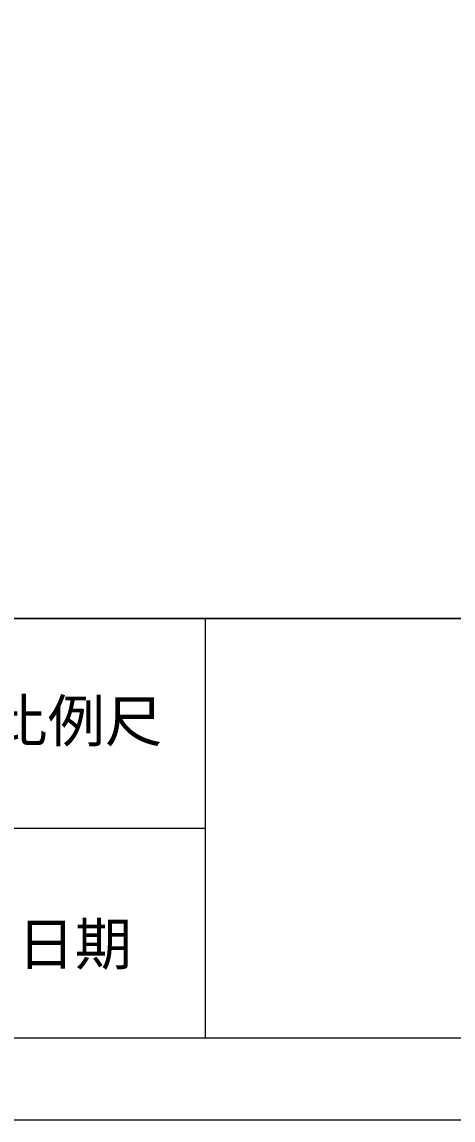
# Model space of a CAD drawing. Extents: x -3378 to 102197, y -3799 to 48702.
# Drawn here: x 12379.2 to 12536.7, y 5427.2 to 5828.6 of the extents above; entities that cross this region are included whole.
import ezdxf
from ezdxf.enums import TextEntityAlignment as Align

# ---------------------------------------------------------------- set-up
doc = ezdxf.new("R2010")
doc.units = 0
doc.layers.add('GM_ANNO_TEXT', color=7, linetype='Continuous')
doc.layers.add('GM_CNST', color=171, linetype='Continuous', lineweight=5, plot=False)
doc.styles.add('GM', font='')
doc.styles.get('GM').set_extended_font_data('Microsoft JhengHei')

# ---------------------------------------------------------------- blocks, each defined once
blk = doc.blocks.new('TK')
at = {"lineweight": 0}
for p, q in [((174.5833175671432, 4.999999999992838), (174.5833175671432, 30.55267623773409)), ((3.000000000000114, 17.77633811886346), (174.5833175671432, 17.77633811886346))]:
    blk.add_line(p, q, dxfattribs=at)
at = {"lineweight": 0, "flags": 128}
blk.add_lwpolyline([(3.000000000000114, 30.55267623773409), (415, 30.55267623773409)], dxfattribs=at)
at = {"lineweight": 0}
blk.add_3dface([(3.000000000000114, 4.999999999992838), (415, 4.999999999992838), (415, 293.999999999993), (3.000000000000114, 293.999999999993)], dxfattribs=at)
at = {"layer": 'GM_CNST'}
blk.add_lwpolyline([(3.000000000000114, 293.999999999993), (415, 293.999999999993), (415, 30.55267623773409), (3.000000000000114, 30.55267623773409)], close=True, dxfattribs=at)
at = {"layer": 'GM_CNST', "linetype": 'Continuous', "lineweight": 0}
blk.add_3dface([(420, -7.16227077646181e-12), (1.13686837721616e-13, -7.16227077646181e-12), (1.13686837721616e-13, 296.999999999993), (420, 296.999999999993)], dxfattribs=at)
at = {"layer": 'GM_ANNO_TEXT', "style": 'GM'}
for tag, height, p in [('業主', 2.555267623773898, (283.4335366898506, 26.37083240968798)), ('圖名', 2.555267623773897, (283.4757817988666, 9.138447862955331))]:
    blk.add_attdef(tag, text='', height=height, dxfattribs=at).set_placement(p, align=Align.MIDDLE_LEFT)
for tag, height, p in [('繪圖者', 2.555267623773898, (109.2962297695686, 23.04775065600563)), ('比例尺', 2.555267623773897, (166.7122553317968, 23.04320999066124)), ('設計者', 2.555267623773898, (109.2962297695686, 9.56077626247145)), ('單位', 2.555267623773898, (138.4909817655589, 9.623054695839642)), ('日期', 2.555267623773897, (166.6151640072021, 9.446327627047253))]:
    blk.add_attdef(tag, text='', height=height, dxfattribs=at).set_placement(p, align=Align.CENTER)
for p in [(389.4536763459182, 19.368876838853), (389.4536763459182, 13.69050434240501), (359.7766075519248, 12.56057818498823), (389.4536763459182, 8.012131843454085)]:
    blk.add_attdef('加工編號', text='', height=2.555267623773897, dxfattribs=at).set_placement(p, align=Align.MIDDLE)

msp = doc.modelspace()

# ---------------------------------------------------------------- block references
ref = msp.add_blockref('TK', (11398.79292812373, 5427.216796987704), dxfattribs=dict(xscale=6, yscale=6, zscale=6))
ref.add_attrib('比例尺', '比例尺', dxfattribs={"layer": 'GM_ANNO_TEXT', "height": 15.33160574264338, "style": 'GM'}).set_placement((12399.06646011439, 5565.476056931687), align=Align.CENTER)
ref.add_attrib('日期', '日期', dxfattribs={"layer": 'GM_ANNO_TEXT', "height": 15.33160574264338, "style": 'GM'}).set_placement((12398.48391216689, 5483.894762750063), align=Align.CENTER)

doc.saveas('drawing.dxf')
